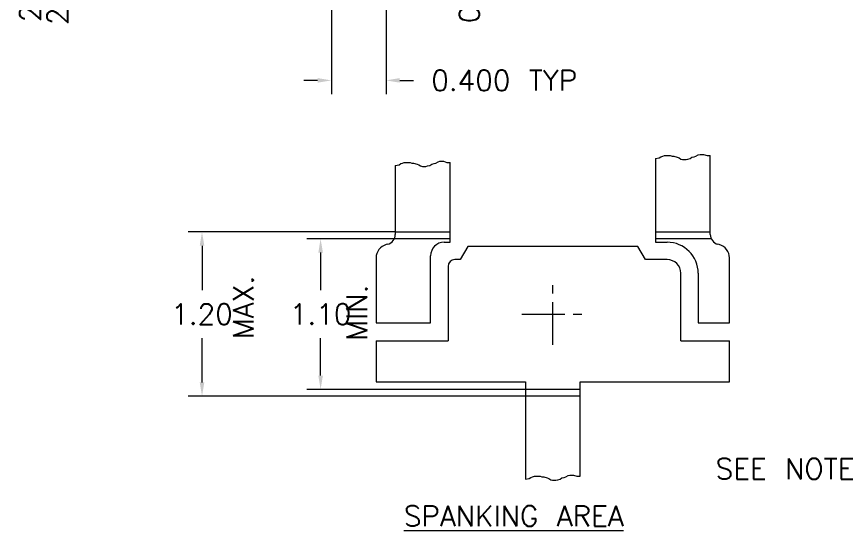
# Model space of a CAD drawing. Extents: x -243 to 181, y -292 to 90.
# Drawn here: x -50 to 71.5, y -144.9 to -69.8 of the extents above; entities that cross this region are included whole.
import ezdxf
from ezdxf.enums import TextEntityAlignment as Align

# ---------------------------------------------------------------- set-up
doc = ezdxf.new("R2010")
doc.units = 0
doc.header["$LTSCALE"] = 2.5
doc.header["$MEASUREMENT"] = 0
doc.header["$PDMODE"] = 34
doc.linetypes.add('CENTER', pattern=[2, 1.25, -0.25, 0.25, -0.25])
doc.linetypes.add('CENTERX2', pattern=[4, 2.5, -0.5, 0.5, -0.5])
doc.layers.get('DEFPOINTS').update_dxf_attribs({"linetype": 'CONTINUOUS'})
for name, color, linetype in [('CENTER', 7, 'CENTER'), ('DIM', 7, 'CONTINUOUS'), ('DIMS', 7, 'CONTINUOUS'), ('INNERFRAME', 5, 'CONTINUOUS'), ('TEXT', 7, 'CONTINUOUS')]:
    doc.layers.add(name, color=color, linetype=linetype)
doc.styles.get("Standard").update_dxf_attribs({"font": 'txt.shx', "height": 3})
doc.dimstyles.new('DIM-B', dxfattribs={"dimscale": 2, "dimtxt": 3, "dimasz": 1, "dimexe": 1, "dimexo": 0, "dimgap": 1, "dimtad": 0, "dimtih": 1, "dimtoh": 1, "dimdec": 3, "dimlfac": 0.05, "dimzin": 0, "dimdsep": 46, "dimtxsty": 'STANDARD', "dimcen": 0.5, "dimadec": 0, "dimazin": 0, "dimtp": 0.025, "dimtm": 0.025, "dimtfac": 1, "dimtdec": 3, "dimtofl": 0, "dimtmove": 0, "dimatfit": 3, "dimfxl": 1, "dimtolj": 1, "dimtzin": 0, "dimarcsym": 0})
doc.dimstyles.new('DIM-B$6', dxfattribs={"dimscale": 2, "dimtxt": 3, "dimasz": 1, "dimexe": 1, "dimexo": 0, "dimgap": 1, "dimtad": 0, "dimtih": 1, "dimtoh": 1, "dimdec": 3, "dimlfac": 0.05, "dimzin": 0, "dimdsep": 46, "dimtxsty": 'STANDARD', "dimcen": 0.5, "dimadec": 0, "dimazin": 0, "dimtp": 0.025, "dimtm": 0.025, "dimtfac": 1, "dimtdec": 3, "dimtofl": 0, "dimtmove": 0, "dimatfit": 3, "dimfxl": 1, "dimtolj": 1, "dimtzin": 0, "dimarcsym": 0})

# ---------------------------------------------------------------- blocks, each defined once
blk = doc.blocks.new('*D25')
at = {"layer": 'DEFPOINTS', "color": 0, "transparency": 16777216}
for p in [(90.49, 719.94), (118.72, 719.94), (137.72, 695.94)]:
    blk.add_point(p, dxfattribs=at)
at = {"layer": 'DIM', "color": 0, "lineweight": -2, "transparency": 16777216}
for p, q in [((118.72, 719.94), (88.49, 719.94)), ((90.49, 717.94), (90.49, 711.44)), ((90.49, 697.94), (90.49, 704.44)), ((137.72, 695.94), (88.49, 695.94))]:
    blk.add_line(p, q, dxfattribs=at)
at = {"layer": 'DIM', "color": 0, "transparency": 16777216}
for points in [[(90.16, 717.94), (90.83, 717.94), (90.49, 719.94)], [(90.16, 697.94), (90.83, 697.94), (90.49, 695.94)]]:
    blk.add_solid(points, dxfattribs=at)
at = {"layer": 'DIM', "color": 0, "transparency": 16777216, "insert": (90.49, 707.94), "char_height": 3, "attachment_point": 5}
blk.add_mtext('\\A1;1.20', dxfattribs=at)
blk = doc.blocks.new('*D26')
at = {"layer": 'DEFPOINTS', "color": 0, "transparency": 16777216}
for p in [(107.81, 718.94), (118.57, 718.94), (137.72, 696.94)]:
    blk.add_point(p, dxfattribs=at)
at = {"layer": 'DIM', "color": 0, "lineweight": -2, "transparency": 16777216}
for p, q in [((118.57, 718.94), (105.81, 718.94)), ((107.81, 716.94), (107.81, 711.44)), ((107.81, 698.94), (107.81, 704.44)), ((137.72, 696.94), (105.81, 696.94))]:
    blk.add_line(p, q, dxfattribs=at)
at = {"layer": 'DIM', "color": 0, "transparency": 16777216}
for points in [[(107.48, 716.94), (108.15, 716.94), (107.81, 718.94)], [(107.48, 698.94), (108.15, 698.94), (107.81, 696.94)]]:
    blk.add_solid(points, dxfattribs=at)
at = {"layer": 'DIM', "color": 0, "transparency": 16777216, "insert": (107.81, 707.94), "char_height": 3, "attachment_point": 5}
blk.add_mtext('\\A1;1.10', dxfattribs=at)
blk = doc.blocks.new('*D31')
at = {"layer": 'DEFPOINTS', "color": 0, "transparency": 16777216}
for p in [(113.38, 821.25), (132.08, 817.36), (129.53, 764.02)]:
    blk.add_point(p, dxfattribs=at)
at = {"layer": 'DIM', "color": 0, "lineweight": -2, "transparency": 16777216}
for p, q in [((132.08, 817.36), (132.08, 772.02)), ((132.08, 772.02), (129.53, 768.02)), ((129.53, 768.02), (129.53, 764.02))]:
    blk.add_line(p, q, dxfattribs=at)
at = {"layer": 'DIM', "color": 0, "transparency": 16777216, "insert": (129.53, 756.27), "char_height": 3, "attachment_point": 5, "rotation": 90}
blk.add_mtext('\\A1;0.935', dxfattribs=at)
blk = doc.blocks.new('*D34')
at = {"layer": 'DEFPOINTS', "color": 0, "transparency": 16777216}
for p in [(109.38, 785.25), (117.38, 785.25), (117.38, 742.1)]:
    blk.add_point(p, dxfattribs=at)
at = {"layer": 'DIM', "color": 0, "lineweight": -2, "transparency": 16777216}
for p, q in [((109.38, 785.25), (109.38, 740.1)), ((117.38, 785.25), (117.38, 740.1)), ((107.38, 742.1), (105.38, 742.1)), ((119.38, 742.1), (121.38, 742.1))]:
    blk.add_line(p, q, dxfattribs=at)
at = {"layer": 'DIM', "color": 0, "transparency": 16777216}
for points in [[(107.38, 742.44), (107.38, 741.77), (109.38, 742.1)], [(119.38, 742.44), (119.38, 741.77), (117.38, 742.1)]]:
    blk.add_solid(points, dxfattribs=at)
at = {"layer": 'DIM', "color": 0, "transparency": 16777216, "insert": (134.63, 742.1), "char_height": 3, "attachment_point": 5}
blk.add_mtext('\\A1;0.400 TYP', dxfattribs=at)
blk = doc.blocks.new('*D46')
at = {"layer": 'DEFPOINTS', "color": 0, "transparency": 16777216}
for p in [(113.38, 821.25), (65.38, 779.25), (65.38, 763.89)]:
    blk.add_point(p, dxfattribs=at)
at = {"layer": 'DIM', "color": 0, "lineweight": -2, "transparency": 16777216}
blk.add_line((65.38, 779.25), (65.38, 763.89), dxfattribs=at)
at = {"layer": 'DIM', "color": 0, "transparency": 16777216, "insert": (65.38, 756.39), "char_height": 3, "attachment_point": 5, "rotation": 90}
blk.add_mtext('\\A1;2.400', dxfattribs=at)
blk = doc.blocks.new('*D47')
at = {"layer": 'DEFPOINTS', "color": 0, "transparency": 16777216}
for p in [(113.38, 821.25), (69.38, 779.25), (69.38, 763.48)]:
    blk.add_point(p, dxfattribs=at)
at = {"layer": 'DIM', "color": 0, "lineweight": -2, "transparency": 16777216}
blk.add_line((69.38, 779.25), (69.38, 763.48), dxfattribs=at)
at = {"layer": 'DIM', "color": 0, "transparency": 16777216, "insert": (69.38, 755.98), "char_height": 3, "attachment_point": 5, "rotation": 90}
blk.add_mtext('\\A1;2.200', dxfattribs=at)

msp = doc.modelspace()

# ---------------------------------------------------------------- linework, layer by layer
at = {"layer": 'CENTER', "linetype": 'CENTERX2'}
for p, q in [((28.3359, -117.8116), (28.3359, -108.8116)), ((23.8359, -113.3116), (32.8359, -113.3116))]:
    msp.add_line(p, q, dxfattribs=at)
at = {"layer": 'DIMS', "color": 1}
for p, q in [((5.3359, -101.3116), (13.3359, -101.3116)), ((43.3359, -101.3116), (51.3359, -101.3116)), ((13.3359, -102.3116), (5.1873, -102.3116)), ((51.4845, -102.3116), (43.3359, -102.3116)), ((24.3359, -124.3116), (32.3359, -124.3116)), ((32.3359, -125.3116), (24.3359, -125.3116))]:
    msp.add_line(p, q, dxfattribs=at)
at = {"layer": 'INNERFRAME'}
for p, q in [((43.3359, -90.5862), (43.3359, -102.8116)), ((51.3359, -101.6607), (51.3359, -90.1369)), ((5.3359, -91.596), (5.3359, -101.6607)), ((13.3359, -102.8116), (13.3359, -91.1467)), ((5.3359, -95.6029), (5.3359, -101.6607)), ((13.3359, -102.8116), (13.3359, -95.6029)), ((43.3359, -95.6029), (43.3359, -102.8116)), ((51.3359, -101.6607), (51.3359, -95.6029)), ((4.2241, -103.1095), (4.0183, -103.1647)), ((12.4959, -102.8116), (13.3359, -102.8116)), ((43.3359, -102.8116), (45.0359, -102.8116)), ((43.3359, -102.8116), (45.0359, -102.8116)), ((52.6535, -103.1647), (52.4477, -103.1095)), ((15.9359, -103.4116), (14.8158, -105.3516)), ((15.9359, -103.4116), (14.8158, -105.3516)), ((30.8359, -103.4116), (15.9359, -103.4116)), ((30.8359, -103.4116), (15.9359, -103.4116)), ((40.7359, -103.4116), (30.8359, -103.4116)), ((40.7359, -103.4116), (30.8359, -103.4116)), ((41.856, -105.3516), (40.7359, -103.4116)), ((41.856, -105.3516), (40.7359, -103.4116)), ((2.5359, -105.0966), (2.5359, -105.2742)), ((2.5359, -105.0966), (2.5359, -114.6116)), ((10.4959, -114.6116), (10.4959, -104.8116)), ((14.8158, -105.3516), (14.0359, -105.3516)), ((45.0359, -105.3516), (41.856, -105.3516)), ((45.0359, -105.3516), (41.856, -105.3516)), ((54.1359, -105.2742), (54.1359, -105.0966)), ((54.1359, -114.6116), (54.1359, -105.2742)), ((13.0359, -106.3516), (13.0359, -117.2116)), ((47.0359, -117.2116), (47.0359, -107.3516)), ((49.5759, -107.3516), (49.5759, -114.6116)), ((2.5359, -114.6116), (10.4959, -114.6116)), ((49.5759, -114.6116), (54.1359, -114.6116)), ((2.5359, -117.2116), (2.5359, -123.2116)), ((2.5359, -117.2116), (13.0359, -117.2116)), ((47.0359, -117.2116), (54.1359, -117.2116)), ((54.1359, -123.2116), (54.1359, -117.2116)), ((2.5359, -119.1154), (2.5359, -123.2116)), ((2.5359, -119.1154), (2.5359, -123.2116)), ((2.5359, -119.1248), (2.5359, -123.221)), ((54.1359, -123.2116), (54.1359, -119.1154)), ((2.5359, -123.2116), (7.0959, -123.2116)), ((2.5359, -123.2116), (24.3359, -123.2116)), ((9.6359, -123.2116), (24.3359, -123.2116)), ((24.3359, -123.2116), (24.3359, -137.4632)), ((24.3359, -123.2116), (24.3359, -131.0203)), ((32.3359, -137.014), (32.3359, -123.2116)), ((32.3359, -123.2116), (47.0359, -123.2116)), ((32.3359, -131.0203), (32.3359, -123.2116)), ((32.3359, -123.2116), (54.1359, -123.2116)), ((49.5759, -123.2116), (54.1359, -123.2116))]:
    msp.add_line(p, q, dxfattribs=at)
for points in [[(5.3359, -91.596), (5.8788, -91.4873), (6.1343, -91.317), (6.3898, -91.2319), (6.6453, -91.1467), (7.4969, -91.1467), (7.7524, -91.2319), (8.0079, -91.2319), (8.5189, -91.4021), (8.7744, -91.4873), (9.0299, -91.6575), (9.2854, -91.7427), (9.7964, -91.7427), (10.0518, -91.6575), (10.3925, -91.5724), (10.648, -91.4021), (10.9886, -91.317), (11.2441, -91.2319), (11.5848, -91.0616), (11.8403, -90.9765), (12.3513, -90.9765), (12.8623, -91.1467), (13.3359, -91.1467)], [(43.3359, -90.5862), (43.8788, -90.4775), (44.1343, -90.3072), (44.3898, -90.2221), (44.6453, -90.1369), (45.4969, -90.1369), (45.7524, -90.2221), (46.0079, -90.2221), (46.5189, -90.3923), (46.7744, -90.4775), (47.0299, -90.6477), (47.2854, -90.7329), (47.7964, -90.7329), (48.0518, -90.6477), (48.3925, -90.5626), (48.648, -90.3923), (48.9886, -90.3072), (49.2441, -90.2221), (49.5848, -90.0518), (49.8403, -89.9667), (50.3513, -89.9667), (50.8623, -90.1369), (51.3359, -90.1369)], [(24.3359, -137.4632), (24.8788, -137.3545), (25.1343, -137.1842), (25.3898, -137.0991), (25.6453, -137.014), (26.4969, -137.014), (26.7524, -137.0991), (27.0079, -137.0991), (27.5189, -137.2694), (27.7744, -137.3545), (28.0299, -137.5248), (28.2854, -137.6099), (28.7964, -137.6099), (29.0518, -137.5248), (29.3925, -137.4396), (29.648, -137.2694), (29.9886, -137.1842), (30.2441, -137.0991), (30.5848, -136.9288), (30.8403, -136.8437), (31.3513, -136.8437), (31.8623, -137.014), (32.3359, -137.014)]]:
    msp.add_lwpolyline(points, dxfattribs=at)
for centre, radius, start, end in [((3.8359, -101.6607), 1.5, 285, 360), ((52.8359, -101.6607), 1.5, 180, 255), ((52.8359, -101.6607), 1.5, 180, 255), ((4.5359, -105.0966), 2, 105, 180), ((12.4959, -104.8116), 2, 90, 180), ((45.0359, -107.3516), 4.54, 0, 90), ((52.1359, -105.0966), 2, 0, 75), ((52.1359, -105.0966), 2, 360, 75), ((14.0359, -106.3516), 1, 90, 180), ((45.0359, -107.3516), 2, 0, 90)]:
    msp.add_arc(centre, radius, start, end, dxfattribs=at)

# ---------------------------------------------------------------- texts
at = {"layer": 'DIM'}
for s, p in [('MAX.', (-15.356, -112.3473)), ('MIN.', (1.224, -113.1101))]:
    msp.add_text(s, height=3, rotation=90, dxfattribs=at).set_placement(p, align=Align.CENTER)
at = {"layer": 'DIM', "insert": (77.6492, -135.9325), "char_height": 3, "attachment_point": 6}
msp.add_mtext('SEE NOTE 7', dxfattribs=at)
at = {"layer": 'TEXT'}
msp.add_text('%%USPANKING AREA', height=3, dxfattribs=at).set_placement((6.5662, -144.3314))

# ---------------------------------------------------------------- dimensions: what is measured, and where the dimension line sits
at = {"layer": 'DIM'}
for feature_location, offset, picture, middle in [((-48, -42), (0, -15.3677), '*D46', (-48, -64.8677)), ((-44, -42), (0, -15.7702), '*D47', (-44, -65.2702)), ((18.7, -3.8906), (-2.5518, -53.339), '*D31', (16.1482, -64.9796))]:
    dim = msp.add_ordinate_dim(feature_location=feature_location, offset=offset, dtype=1, origin=(0, 0), dimstyle='DIM-B$6', override={"dimscale": 2, "dimtxt": 1, "dimasz": 1, "dimexe": 1, "dimexo": 0, "dimgap": 1, "dimlfac": 0.05, "dimcen": 0.5, "dimtp": 0.04, "dimtm": 0.04, "dimtdec": 2, "dimtmove": 0}, dxfattribs=at)
    dim.commit()
    dim.dimension.update_dxf_attribs({"geometry": picture, "text_midpoint": middle, "insert": (-113.3844, -821.253)})
dim = msp.add_linear_dim(base=(4, -79.1486), p1=(-4, -36), p2=(4, -36), text='<> TYP', dimstyle='DIM-B', override={"dimscale": 2, "dimtxt": 1, "dimasz": 1, "dimexe": 1, "dimexo": 0, "dimgap": 1, "dimlfac": 0.05, "dimcen": 0.5, "dimtp": 0.04, "dimtm": 0.04, "dimtdec": 2, "dimtmove": 0}, dxfattribs=at)
dim.commit()
dim.dimension.update_dxf_attribs({"geometry": '*D34', "text_midpoint": (21.25, -79.1486), "insert": (-113.3844, -821.253)})
for base, p1, p2, picture, middle in [((-22.8908, -101.3116), (24.3359, -125.3116), (5.3359, -101.3116), '*D25', (-22.8908, -113.3116)), ((-5.5713, -102.3116), (24.3359, -124.3116), (5.1873, -102.3116), '*D26', (-5.5713, -113.3116))]:
    dim = msp.add_linear_dim(base=base, p1=p1, p2=p2, angle=90, dimstyle='DIM-B', override={"dimscale": 2, "dimtxt": 1, "dimasz": 1, "dimexe": 1, "dimexo": 0, "dimgap": 1, "dimdec": 2, "dimlfac": 0.05, "dimcen": 0.5, "dimtp": 0.03, "dimtm": 0.03, "dimtdec": 2, "dimtmove": 0}, dxfattribs=at)
    dim.commit()
    dim.dimension.update_dxf_attribs({"geometry": picture, "text_midpoint": middle, "insert": (-113.3844, -821.253)})

# ---------------------------------------------------------------- leaders
at = {"layer": 'DIM', "annotation_type": 0, "has_hookline": 1, "hookline_direction": 1, "text_width": 29}
msp.add_leader([(97.4066, -115.5269), (84.0886, -135.9325), (79.6492, -135.9325)], dimstyle='DIM-B', override={"dimscale": 2, "dimtxt": 1, "dimasz": 1, "dimexe": 1, "dimexo": 0, "dimgap": 1, "dimlfac": 0.05, "dimcen": 0.5, "dimtp": 0.04, "dimtm": 0.04, "dimtdec": 2}, dxfattribs=at)

doc.saveas('drawing.dxf')
